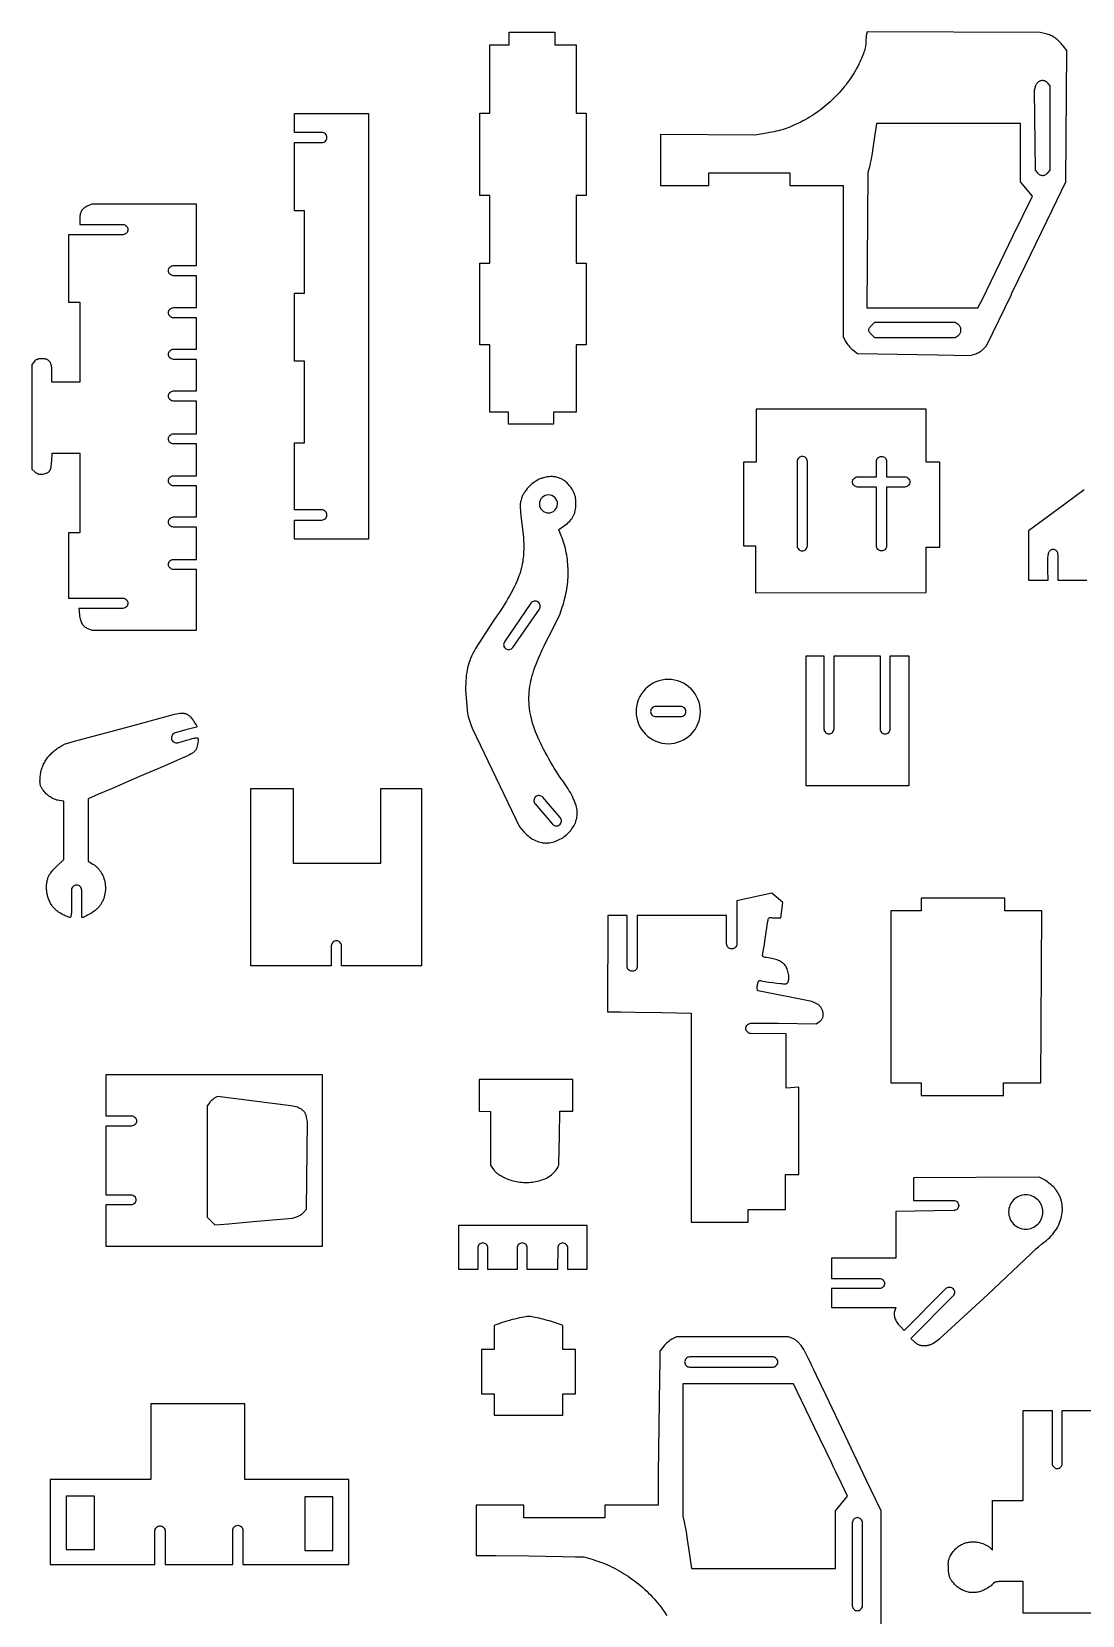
# Model space of a CAD drawing. Extents: x 15 to 568, y 413 to 1194.
# Drawn here: x 25.5 to 336.6, y 725.1 to 1194.3 of the extents above; entities that cross this region are included whole.
import ezdxf

# ---------------------------------------------------------------- set-up
doc = ezdxf.new("R2010")
doc.units = 0
doc.header["$MEASUREMENT"] = 0
doc.layers.add('LAYER_1', color=18, linetype='CONTINUOUS')

msp = doc.modelspace()

# ---------------------------------------------------------------- linework, layer by layer
at = {"layer": 'LAYER_1'}
for points in [[(161.14, 1190.46), (166.83, 1190.46), (166.83, 1194.21), (180.34, 1194.21), (180.34, 1190.46), (186.32, 1190.46), (186.65, 1190.46), (186.65, 1170.18), (189.65, 1170.18), (189.65, 1145.78), (186.65, 1145.78), (186.65, 1125.71), (189.65, 1125.71), (189.65, 1101.5), (186.65, 1101.5), (186.65, 1081.63), (179.96, 1081.63), (179.96, 1078.07), (166.64, 1078.07), (166.64, 1081.63), (161.14, 1081.63), (161.14, 1101.5), (158.14, 1101.5), (158.14, 1125.71), (161.14, 1125.71), (161.14, 1145.78), (158.13, 1145.78), (158.13, 1170.18), (161.14, 1170.18)], [(298.5, 1098.51), (303.33, 1098.42), (304.74, 1098.8), (305.04, 1098.89), (305.37, 1099.03), (305.7, 1099.19), (306.04, 1099.37), (306.36, 1099.57), (306.67, 1099.78), (306.95, 1099.99), (307.18, 1100.21), (308.23, 1101.24), (315.63, 1116.49), (315.63, 1116.7), (319.61, 1124.92), (327.65, 1141.47), (331.69, 1149.79), (331.94, 1188.75), (330.9, 1190.11), (330.62, 1190.46), (330.34, 1190.8), (330.05, 1191.12), (329.75, 1191.43), (329.45, 1191.71), (329.14, 1191.98), (328.82, 1192.23), (328.5, 1192.47), (328.18, 1192.68), (327.85, 1192.88), (327.52, 1193.06), (327.17, 1193.23), (326.83, 1193.37), (326.48, 1193.5), (326.12, 1193.61), (325.76, 1193.7), (324.07, 1194.1), (272.89, 1194.33), (272.68, 1193.57), (272.64, 1193.39), (272.6, 1193.15), (272.54, 1192.59), (272.49, 1191.95), (272.47, 1191.31), (272.46, 1190.96), (272.43, 1190.61), (272.39, 1190.26), (272.33, 1189.89), (272.25, 1189.5), (272.15, 1189.11), (272.03, 1188.7), (271.9, 1188.27), (271.74, 1187.82), (271.57, 1187.36), (271.37, 1186.87), (271.15, 1186.36), (270.91, 1185.83), (270.65, 1185.27), (270.37, 1184.68), (270.06, 1184.06), (269.73, 1183.43), (269.38, 1182.8), (269.02, 1182.18), (268.64, 1181.56), (268.24, 1180.94), (267.83, 1180.33), (267.41, 1179.73), (266.97, 1179.13), (266.51, 1178.53), (266.04, 1177.95), (265.56, 1177.37), (265.07, 1176.79), (264.56, 1176.23), (264.04, 1175.67), (263.52, 1175.13), (262.98, 1174.59), (262.42, 1174.06), (261.86, 1173.54), (261.29, 1173.03), (260.71, 1172.53), (260.12, 1172.05), (259.53, 1171.57), (258.92, 1171.11), (258.31, 1170.66), (257.69, 1170.22), (257.06, 1169.8), (256.43, 1169.39), (255.79, 1168.99), (255.15, 1168.61), (254.5, 1168.24), (253.85, 1167.89), (253.19, 1167.56), (252.48, 1167.21), (251.81, 1166.89), (251.17, 1166.59), (250.56, 1166.32), (249.98, 1166.08), (249.41, 1165.86), (248.85, 1165.65), (248.29, 1165.46), (247.73, 1165.28), (247.15, 1165.12), (246.56, 1164.97), (245.95, 1164.82), (245.31, 1164.69), (244.62, 1164.55), (243.9, 1164.42), (243.12, 1164.28), (239.63, 1163.69), (211.67, 1163.91), (211.67, 1148.71), (225.93, 1148.71), (225.93, 1152.46), (249.95, 1152.46), (249.95, 1148.71), (265.71, 1148.71), (265.71, 1104.02), (266.46, 1102.56), (266.64, 1102.24), (266.86, 1101.91), (267.11, 1101.56), (267.39, 1101.21), (267.69, 1100.88), (267.99, 1100.56), (268.3, 1100.28), (268.59, 1100.04), (269.97, 1098.99), (293.67, 1098.61)], [(324.82, 1151.71), (325, 1151.73), (325.2, 1151.78), (325.4, 1151.85), (325.61, 1151.95), (325.82, 1152.06), (326.01, 1152.2), (326.2, 1152.35), (326.36, 1152.51), (327.07, 1153.3), (327.02, 1178.33), (326.33, 1179.1), (326.21, 1179.22), (326.09, 1179.33), (325.96, 1179.43), (325.83, 1179.52), (325.7, 1179.6), (325.56, 1179.67), (325.42, 1179.72), (325.28, 1179.76), (325.14, 1179.8), (325, 1179.82), (324.85, 1179.83), (324.71, 1179.83), (324.57, 1179.82), (324.43, 1179.8), (324.29, 1179.77), (324.15, 1179.73), (324.02, 1179.68), (323.89, 1179.63), (323.76, 1179.56), (323.63, 1179.48), (323.51, 1179.39), (323.39, 1179.3), (323.28, 1179.19), (323.17, 1179.08), (323.07, 1178.95), (322.98, 1178.82), (322.89, 1178.68), (322.8, 1178.53), (322.73, 1178.38), (322.66, 1178.21), (322.61, 1178.04), (322.56, 1177.86), (322.35, 1177.04), (322.57, 1153.29), (323.28, 1152.5), (323.44, 1152.34), (323.63, 1152.2), (323.82, 1152.06), (324.03, 1151.95), (324.24, 1151.85), (324.44, 1151.78), (324.64, 1151.73)], [(289.22, 1112.5), (305.64, 1112.5), (306.98, 1115.12), (316.07, 1133.89), (321.84, 1145.57), (318.25, 1149.87), (318.25, 1167.1), (275.63, 1167.1), (275.15, 1163.82), (274.54, 1159.78), (274.31, 1158.3), (274.12, 1157.11), (273.95, 1156.15), (273.79, 1155.38), (273.65, 1154.73), (273.5, 1154.15), (273.09, 1152.65), (272.8, 1112.5)], [(287, 1103.68), (298.95, 1103.68), (299.78, 1104.26), (299.97, 1104.41), (300.14, 1104.58), (300.28, 1104.77), (300.4, 1104.98), (300.49, 1105.2), (300.56, 1105.43), (300.6, 1105.67), (300.61, 1105.93), (300.6, 1106.18), (300.56, 1106.43), (300.49, 1106.66), (300.4, 1106.88), (300.28, 1107.09), (300.14, 1107.28), (299.97, 1107.45), (299.78, 1107.6), (298.95, 1108.18), (275.06, 1108.18), (274.14, 1107.26), (273.96, 1107.07), (273.78, 1106.87), (273.63, 1106.68), (273.49, 1106.49), (273.38, 1106.32), (273.29, 1106.16), (273.24, 1106.03), (273.22, 1105.98), (273.22, 1105.93), (273.24, 1105.83), (273.29, 1105.7), (273.38, 1105.54), (273.49, 1105.37), (273.63, 1105.18), (273.78, 1104.99), (273.96, 1104.79), (274.14, 1104.6), (275.06, 1103.68)], [(236.25, 1066.74), (236.25, 1041.97), (239.8, 1041.97), (239.8, 1028.09), (290.28, 1028.13), (290.28, 1041.6), (294.4, 1041.6), (294.4, 1066.74), (290.28, 1066.74), (290.28, 1082.5), (239.99, 1082.5), (239.99, 1066.74)], [(178.34, 953.96), (178.81, 954.01), (179.27, 954.09), (179.73, 954.2), (180.18, 954.32), (180.62, 954.47), (181.05, 954.64), (181.48, 954.83), (181.89, 955.04), (182.3, 955.27), (182.69, 955.51), (183.07, 955.78), (183.44, 956.06), (183.8, 956.35), (184.14, 956.66), (184.46, 956.98), (184.77, 957.31), (185.07, 957.66), (185.34, 958.02), (185.6, 958.38), (185.84, 958.76), (186.06, 959.14), (186.26, 959.54), (186.44, 959.93), (186.59, 960.34), (186.73, 960.75), (186.84, 961.16), (186.92, 961.58), (186.99, 962), (187.02, 962.42), (187.03, 962.84), (187.01, 963.26), (186.97, 963.68), (186.89, 964.11), (186.79, 964.56), (186.65, 965.04), (186.49, 965.54), (186.3, 966.06), (186.08, 966.59), (185.84, 967.14), (185.57, 967.7), (185.29, 968.27), (184.98, 968.85), (184.65, 969.43), (184.3, 970.01), (183.93, 970.6), (183.54, 971.18), (183.14, 971.75), (182.73, 972.32), (182.27, 972.96), (181.79, 973.66), (181.28, 974.43), (180.75, 975.26), (180.21, 976.12), (179.67, 977.03), (179.12, 977.96), (178.58, 978.91), (178.05, 979.86), (177.53, 980.82), (177.02, 981.76), (176.55, 982.69), (176.1, 983.58), (175.69, 984.44), (175.32, 985.25), (174.99, 986.01), (174.64, 986.87), (174.32, 987.74), (174.03, 988.61), (173.77, 989.48), (173.53, 990.35), (173.33, 991.21), (173.15, 992.08), (173, 992.94), (172.89, 993.8), (172.8, 994.66), (172.74, 995.5), (172.7, 996.35), (172.7, 997.18), (172.73, 998.01), (172.79, 998.83), (172.83, 999.24), (172.88, 999.64), (172.99, 1000.41), (173.12, 1001.18), (173.27, 1001.95), (173.45, 1002.72), (173.67, 1003.52), (173.91, 1004.33), (174.18, 1005.17), (174.49, 1006.05), (174.84, 1006.96), (175.23, 1007.92), (175.66, 1008.93), (176.13, 1010), (176.65, 1011.13), (177.22, 1012.33), (177.84, 1013.61), (178.51, 1014.97), (181.8, 1021.56), (182.57, 1023.81), (182.79, 1024.48), (182.99, 1025.15), (183.18, 1025.82), (183.36, 1026.49), (183.52, 1027.16), (183.66, 1027.84), (183.8, 1028.51), (183.91, 1029.19), (184.01, 1029.86), (184.1, 1030.54), (184.17, 1031.22), (184.23, 1031.89), (184.27, 1032.57), (184.3, 1033.24), (184.31, 1033.92), (184.31, 1034.59), (184.3, 1035.26), (184.26, 1035.93), (184.22, 1036.6), (184.16, 1037.26), (184.08, 1037.93), (183.99, 1038.59), (183.89, 1039.24), (183.77, 1039.9), (183.64, 1040.55), (183.49, 1041.19), (183.33, 1041.84), (183.15, 1042.48), (182.96, 1043.11), (182.75, 1043.74), (182.53, 1044.37), (182.29, 1044.99), (181.58, 1046.8), (183.21, 1047.97), (183.66, 1048.31), (184.08, 1048.64), (184.45, 1048.98), (184.79, 1049.32), (185.1, 1049.67), (185.25, 1049.84), (185.38, 1050.02), (185.51, 1050.2), (185.63, 1050.38), (185.74, 1050.57), (185.84, 1050.76), (185.94, 1050.95), (186.03, 1051.15), (186.11, 1051.35), (186.18, 1051.55), (186.25, 1051.76), (186.31, 1051.98), (186.42, 1052.42), (186.5, 1052.88), (186.55, 1053.37), (186.59, 1053.88), (186.6, 1054.43), (186.59, 1055.15), (186.58, 1055.47), (186.56, 1055.76), (186.53, 1056.04), (186.49, 1056.3), (186.45, 1056.54), (186.39, 1056.78), (186.32, 1057.01), (186.24, 1057.24), (186.15, 1057.47), (186.04, 1057.7), (185.92, 1057.94), (185.79, 1058.19), (185.46, 1058.74), (185.26, 1059.04), (185.06, 1059.34), (184.85, 1059.62), (184.64, 1059.89), (184.43, 1060.14), (184.21, 1060.38), (183.98, 1060.61), (183.75, 1060.83), (183.51, 1061.03), (183.27, 1061.22), (183.03, 1061.4), (182.77, 1061.56), (182.52, 1061.71), (182.26, 1061.85), (181.99, 1061.97), (181.72, 1062.08), (181.44, 1062.18), (181.16, 1062.26), (180.88, 1062.33), (180.59, 1062.39), (180.29, 1062.44), (179.99, 1062.47), (179.68, 1062.49), (179.37, 1062.49), (179.06, 1062.49), (178.73, 1062.47), (178.41, 1062.43), (178.08, 1062.39), (177.74, 1062.33), (177.4, 1062.25), (177.05, 1062.17), (176.7, 1062.07), (176.46, 1061.99), (176.21, 1061.9), (175.97, 1061.81), (175.73, 1061.7), (175.48, 1061.58), (175.24, 1061.46), (175, 1061.32), (174.76, 1061.18), (174.53, 1061.03), (174.3, 1060.87), (173.84, 1060.53), (173.4, 1060.16), (172.97, 1059.77), (172.57, 1059.36), (172.18, 1058.94), (171.83, 1058.49), (171.66, 1058.26), (171.5, 1058.03), (171.35, 1057.8), (171.2, 1057.56), (171.07, 1057.33), (170.94, 1057.09), (170.83, 1056.85), (170.72, 1056.61), (170.62, 1056.37), (170.53, 1056.13), (170.35, 1055.54), (170.27, 1055.27), (170.21, 1055.01), (170.16, 1054.74), (170.13, 1054.46), (170.11, 1054.16), (170.1, 1053.83), (170.11, 1053.47), (170.13, 1053.07), (170.16, 1052.63), (170.2, 1052.12), (170.33, 1050.91), (170.51, 1049.38), (171.1, 1044.45), (171.14, 1041.45), (171.14, 1040.84), (171.13, 1040.24), (171.1, 1039.64), (171.06, 1039.04), (171.01, 1038.45), (170.93, 1037.86), (170.85, 1037.28), (170.74, 1036.69), (170.62, 1036.1), (170.49, 1035.51), (170.33, 1034.92), (170.16, 1034.32), (169.97, 1033.71), (169.75, 1033.1), (169.52, 1032.48), (169.27, 1031.86), (169, 1031.22), (168.71, 1030.57), (168.39, 1029.91), (168.06, 1029.23), (167.7, 1028.54), (167.32, 1027.84), (166.91, 1027.12), (166.49, 1026.38), (166.03, 1025.62), (165.56, 1024.84), (165.06, 1024.04), (164.53, 1023.22), (163.97, 1022.37), (163.39, 1021.5), (162.15, 1019.68), (156.87, 1011.6), (156.46, 1010.81), (156.08, 1010.06), (155.74, 1009.33), (155.43, 1008.63), (155.16, 1007.94), (154.92, 1007.25), (154.71, 1006.57), (154.53, 1005.88), (154.38, 1005.18), (154.26, 1004.45), (154.16, 1003.69), (154.08, 1002.9), (154.02, 1002.07), (153.98, 1001.18), (153.96, 1000.24), (153.95, 999.23), (154.46, 992.29), (154.73, 991.37), (155.08, 990.25), (155.46, 989.07), (155.84, 987.97), (169.87, 958.74), (171.29, 957.16), (171.67, 956.75), (172.07, 956.37), (172.48, 956.02), (172.9, 955.69), (173.33, 955.39), (173.77, 955.11), (174.21, 954.86), (174.67, 954.64), (175.12, 954.45), (175.58, 954.29), (176.05, 954.15), (176.51, 954.05), (176.74, 954.01), (176.97, 953.98), (177.2, 953.95), (177.43, 953.94), (177.66, 953.93), (177.89, 953.93), (178.12, 953.94)], [(313.23, 879.08), (313.23, 882.82), (324.3, 882.82), (324.59, 933.86), (313.61, 933.86), (313.61, 937.61), (288.84, 937.61), (288.84, 933.86), (279.83, 933.86), (279.83, 882.82), (288.84, 882.82), (288.84, 879.08)], [(173.72, 853.46), (174.17, 853.52), (174.66, 853.61), (175.17, 853.71), (175.68, 853.84), (176.18, 853.98), (176.66, 854.13), (177.09, 854.28), (177.47, 854.43), (177.86, 854.62), (178.24, 854.83), (178.62, 855.07), (178.98, 855.33), (179.34, 855.61), (179.68, 855.9), (180, 856.21), (180.3, 856.52), (180.57, 856.84), (180.82, 857.16), (181.04, 857.49), (181.23, 857.8), (181.38, 858.11), (181.44, 858.26), (181.5, 858.41), (181.54, 858.56), (181.57, 858.7), (181.59, 858.83), (181.59, 858.97), (181.75, 867.12), (181.89, 874.47), (185.71, 874.47), (185.71, 883.82), (157.94, 883.82), (157.94, 874.43), (161.31, 874.42), (161.31, 858.46), (161.95, 857.54), (162.28, 857.08), (162.44, 856.88), (162.61, 856.69), (162.78, 856.51), (162.95, 856.34), (163.14, 856.18), (163.34, 856.02), (163.56, 855.86), (163.79, 855.71), (164.05, 855.55), (164.33, 855.39), (164.98, 855.05), (165.76, 854.66), (166.21, 854.46), (166.66, 854.27), (167.13, 854.1), (167.6, 853.95), (168.07, 853.81), (168.55, 853.7), (169.04, 853.59), (169.54, 853.51), (170.04, 853.44), (170.55, 853.39), (171.07, 853.36), (171.59, 853.34), (172.11, 853.35), (172.64, 853.37), (173.18, 853.4)], [(102.73, 842.81), (103.89, 843.16), (104.15, 843.24), (104.42, 843.37), (104.7, 843.51), (104.98, 843.68), (105.26, 843.87), (105.52, 844.06), (105.75, 844.26), (105.96, 844.46), (106.86, 845.42), (107.09, 871.44), (106.87, 872.62), (106.79, 872.97), (106.74, 873.15), (106.68, 873.31), (106.62, 873.47), (106.55, 873.63), (106.48, 873.78), (106.39, 873.93), (106.31, 874.07), (106.21, 874.2), (106.11, 874.33), (106, 874.46), (105.88, 874.58), (105.76, 874.7), (105.63, 874.81), (105.49, 874.92), (105.34, 875.03), (105.19, 875.12), (104.86, 875.31), (104.5, 875.48), (104.12, 875.63), (103.7, 875.77), (103.24, 875.89), (102.76, 875.99), (102.24, 876.08), (80.47, 878.82), (79.71, 878.42), (79.55, 878.31), (79.36, 878.18), (79.16, 878.02), (78.95, 877.84), (78.74, 877.64), (78.54, 877.44), (78.35, 877.23), (78.18, 877.02), (77.4, 876.03), (77.4, 843.05), (79.69, 840.75), (81.16, 840.87), (83.8, 841.1), (91.05, 841.75)], [(182.7, 784.37), (182.7, 790.75), (186.46, 790.75), (186.46, 803.88), (182.7, 803.88), (182.7, 810.95), (181.11, 811.54), (180.56, 811.73), (179.99, 811.92), (179.39, 812.12), (178.77, 812.3), (178.15, 812.48), (177.52, 812.66), (176.9, 812.82), (176.28, 812.98), (175.69, 813.12), (175.11, 813.25), (174.57, 813.36), (174.06, 813.46), (173.59, 813.53), (173.17, 813.59), (172.81, 813.63), (172.5, 813.64), (172.16, 813.62), (171.71, 813.57), (171.19, 813.48), (170.59, 813.37), (169.93, 813.23), (169.22, 813.07), (168.49, 812.89), (167.73, 812.7), (166.96, 812.49), (166.2, 812.27), (165.45, 812.05), (164.74, 811.82), (164.07, 811.6), (163.45, 811.37), (162.91, 811.16), (162.44, 810.95), (162.44, 803.88), (158.69, 803.88), (158.69, 790.75), (162.44, 790.75), (162.44, 784.37)], [(242.15, 738.92), (263.46, 738.92), (263.46, 756.01), (267.07, 760.39), (265.26, 764.1), (263.66, 767.41), (262.93, 768.96), (262.37, 770.16), (257.27, 780.76), (252.14, 791.36), (251.04, 793.71), (218.23, 793.71), (218.23, 754.49), (218.66, 752.8), (218.76, 752.34), (218.89, 751.67), (219.04, 750.82), (219.21, 749.82), (219.58, 747.52), (219.96, 745.02), (220.84, 738.92)], [(44.07, 744.64), (44.07, 760.4), (35.63, 760.4), (35.62, 744.64)], [(114.63, 744.27), (114.62, 760.22), (106.37, 760.22), (106.37, 744.27)]]:
    msp.add_lwpolyline(points, close=True, dxfattribs=at)
for points in [[(103.23, 1170.1), (125.18, 1170.1), (125.18, 1044), (103.23, 1044), (103.23, 1049.63), (111.36, 1049.63, 0.414214), (112.86, 1051.13, 0.414214), (111.36, 1052.63), (103.23, 1052.63), (103.23, 1072.52), (106.23, 1072.52), (106.23, 1096.73), (103.23, 1096.73), (103.23, 1116.81), (106.23, 1116.81), (106.23, 1141.2), (103.23, 1141.2), (103.23, 1161.47), (111.36, 1161.47, 0.414214), (112.86, 1162.97, 0.414214), (111.36, 1164.47), (103.23, 1164.47)], [(39.71, 1137.19), (52.43, 1137.19, -0.414214), (53.93, 1135.69, -0.414214), (52.43, 1134.18), (36.34, 1134.18), (36.34, 1114.14), (39.71, 1114.14), (39.71, 1090.5), (31.46, 1090.5), (31.46, 1093.08), (31.45, 1093.68), (31.42, 1094.23), (31.38, 1094.72), (31.31, 1095.17), (31.27, 1095.37), (31.23, 1095.57), (31.17, 1095.75), (31.12, 1095.92), (31.05, 1096.08), (30.98, 1096.23), (30.9, 1096.37), (30.82, 1096.5), (30.73, 1096.62), (30.63, 1096.74), (30.53, 1096.84), (30.42, 1096.93), (30.3, 1097.01), (30.17, 1097.09), (30.04, 1097.16), (29.9, 1097.21), (29.75, 1097.27), (29.59, 1097.31), (29.42, 1097.35), (29.25, 1097.37), (28.87, 1097.41), (28.46, 1097.42), (28.03, 1097.41), (27.67, 1097.38), (27.5, 1097.36), (27.34, 1097.32), (27.2, 1097.28), (27.06, 1097.24), (26.93, 1097.18), (26.81, 1097.12), (26.69, 1097.05), (26.58, 1096.97), (26.47, 1096.88), (26.37, 1096.78), (26.16, 1096.55), (25.45, 1095.67), (25.45, 1064.66), (26.49, 1063.85), (26.77, 1063.64), (27.04, 1063.47), (27.17, 1063.4), (27.31, 1063.35), (27.44, 1063.3), (27.57, 1063.26), (27.71, 1063.23), (27.85, 1063.2), (27.99, 1063.19), (28.14, 1063.19), (28.46, 1063.2), (28.8, 1063.24), (29.15, 1063.31), (29.46, 1063.38), (29.74, 1063.47), (29.99, 1063.58), (30.11, 1063.64), (30.22, 1063.7), (30.32, 1063.78), (30.42, 1063.85), (30.51, 1063.93), (30.6, 1064.02), (30.68, 1064.12), (30.75, 1064.22), (30.82, 1064.33), (30.89, 1064.45), (31, 1064.7), (31.1, 1064.99), (31.18, 1065.32), (31.25, 1065.69), (31.31, 1066.09), (31.35, 1066.54), (31.39, 1067.04), (31.55, 1069.48), (39.71, 1069.48), (39.71, 1045.84), (36.34, 1045.84), (36.34, 1026.46), (52.43, 1026.46, -0.414214), (53.93, 1024.96, -0.414214), (52.43, 1023.46), (39.37, 1023.46), (39.58, 1021.54), (39.64, 1021.13), (39.71, 1020.75), (39.79, 1020.39), (39.88, 1020.05), (39.98, 1019.74), (40.1, 1019.45), (40.23, 1019.17), (40.37, 1018.92), (40.53, 1018.69), (40.7, 1018.47), (40.89, 1018.27), (41.1, 1018.09), (41.32, 1017.92), (41.56, 1017.76), (41.81, 1017.62), (42.09, 1017.49), (43.28, 1016.97), (74.26, 1016.95), (74.26, 1034.98), (67.45, 1034.98, -0.414214), (65.95, 1036.48, -0.414214), (67.45, 1037.98), (74.26, 1037.98), (74.26, 1047.54), (67.45, 1047.54, -0.414214), (65.95, 1049.04, -0.414214), (67.45, 1050.54), (74.26, 1050.54), (74.26, 1059.77), (67.45, 1059.77, -0.414214), (65.95, 1061.27, -0.414214), (67.45, 1062.77), (74.26, 1062.77), (74.26, 1072.16), (67.45, 1072.16, -0.414214), (65.95, 1073.66, -0.414214), (67.45, 1075.16), (74.26, 1075.16), (74.26, 1084.87), (67.45, 1084.87, -0.414214), (65.95, 1086.37, -0.414214), (67.45, 1087.87), (74.26, 1087.87), (74.26, 1097.24), (67.45, 1097.24, -0.414214), (65.95, 1098.74, -0.414214), (67.45, 1100.25), (74.26, 1100.25), (74.26, 1109.56), (67.45, 1109.56, -0.414214), (65.95, 1111.06, -0.414214), (67.45, 1112.56), (74.26, 1112.56), (74.26, 1122.02), (67.45, 1122.02, -0.414214), (65.95, 1123.52, -0.414214), (67.45, 1125.02), (74.26, 1125.02), (74.26, 1143.27), (43.28, 1143.23), (41.9, 1142.6), (41.6, 1142.46), (41.33, 1142.31), (41.08, 1142.16), (40.86, 1142), (40.66, 1141.82), (40.48, 1141.64), (40.32, 1141.45), (40.19, 1141.24), (40.07, 1141.02), (39.97, 1140.79), (39.89, 1140.53), (39.82, 1140.26), (39.77, 1139.96), (39.74, 1139.64), (39.72, 1139.3), (39.71, 1138.93)], [(252.14, 1049.39), (252.14, 1041.99, 0.414214), (253.64, 1040.49, 0.414214), (255.14, 1041.99), (255.14, 1049.61), (255.14, 1066.98, 0.414214), (253.64, 1068.48, 0.414214), (252.14, 1066.98)], [(275.61, 1059.41), (270.03, 1059.41, -0.414214), (268.53, 1060.91, -0.414214), (270.03, 1062.41), (275.61, 1062.41), (275.61, 1066.98, -0.414214), (277.12, 1068.48, -0.414214), (278.62, 1066.98), (278.62, 1062.41), (283.99, 1062.41, -0.414214), (285.49, 1060.91, -0.414214), (283.99, 1059.41), (278.62, 1059.41), (278.62, 1049.61), (278.62, 1041.99, -0.414214), (277.12, 1040.49, -0.414214), (275.61, 1041.99), (275.61, 1049.39)], [(178.49, 1057.07, 0.414214), (175.82, 1054.4, 0.414214), (178.49, 1051.74, 0.414214), (181.16, 1054.4, 0.414214)], [(165.46, 1013.57, 0.414214), (165.85, 1011.48, 0.414214), (167.94, 1011.87), (175.78, 1023.25, 0.414214), (175.39, 1025.34, 0.414214), (173.3, 1024.95)], [(260.05, 1009.35), (260.05, 987.76, 0.414214), (261.55, 986.26, 0.414214), (263.05, 987.76), (263.05, 1009.35), (276.66, 1009.35), (276.66, 987.76, 0.414214), (278.17, 986.26, 0.414214), (279.67, 987.76), (279.67, 1009.35), (285.2, 1009.35), (285.2, 970.87), (254.8, 970.87), (254.8, 1009.35)], [(213.96, 1002.4, 0.414214), (204.43, 992.87, 0.414214), (213.96, 983.35, 0.414214), (223.48, 992.87, 0.414214)], [(71.06, 987.45), (67.93, 986.54, 0.414214), (66.89, 984.69, 0.414214), (68.74, 983.65), (71.31, 984.36), (72.5, 984.71), (72.98, 984.85), (73.39, 984.95), (73.74, 985.03), (74.02, 985.08), (74.25, 985.09), (74.35, 985.09), (74.43, 985.07), (74.51, 985.05), (74.57, 985.02), (74.62, 984.98), (74.66, 984.93), (74.7, 984.88), (74.72, 984.81), (74.74, 984.74), (74.75, 984.65), (74.75, 984.46), (74.73, 984.22), (74.64, 983.63), (74.56, 983.15), (74.47, 982.72), (74.38, 982.33), (74.32, 982.15), (74.26, 981.98), (74.19, 981.82), (74.11, 981.67), (74.03, 981.52), (73.93, 981.38), (73.82, 981.24), (73.7, 981.1), (73.57, 980.97), (73.43, 980.84), (73.27, 980.71), (73.09, 980.58), (72.9, 980.45), (72.68, 980.32), (72.21, 980.06), (71.64, 979.77), (70.99, 979.47), (70.24, 979.13), (68.41, 978.36), (64.67, 976.74), (57.4, 973.6), (49.07, 970.01), (45.28, 968.38), (42.14, 967.04), (42.16, 948.55), (43.59, 947.67), (43.81, 947.53), (44.02, 947.39), (44.22, 947.24), (44.42, 947.08), (44.61, 946.91), (44.79, 946.75), (44.97, 946.57), (45.14, 946.39), (45.3, 946.21), (45.46, 946.01), (45.61, 945.82), (45.76, 945.62), (45.89, 945.42), (46.03, 945.21), (46.27, 944.78), (46.49, 944.33), (46.68, 943.88), (46.85, 943.41), (46.99, 942.94), (47.1, 942.45), (47.19, 941.96), (47.25, 941.46), (47.28, 940.97), (47.29, 940.47), (47.27, 939.97), (47.22, 939.47), (47.15, 938.97), (47.05, 938.48), (46.92, 938), (46.77, 937.52), (46.59, 937.06), (46.38, 936.6), (46.27, 936.38), (46.14, 936.16), (46.02, 935.95), (45.88, 935.74), (45.74, 935.53), (45.59, 935.33), (45.44, 935.13), (45.28, 934.93), (45.11, 934.74), (44.93, 934.56), (44.75, 934.38), (44.56, 934.21), (44.36, 934.04), (44.16, 933.88), (43.66, 933.51), (43.12, 933.15), (42.56, 932.81), (42.02, 932.5), (41.51, 932.24), (41.06, 932.03), (40.86, 931.96), (40.69, 931.9), (40.55, 931.87), (40.43, 931.85), (40.26, 931.85), (40.26, 936.11), (40.26, 939.98, 0.414214), (38.76, 941.48, 0.414214), (37.26, 939.98), (37.26, 936.11), (37.25, 935.02), (37.24, 934.11), (37.2, 933.38), (37.16, 932.8), (37.13, 932.57), (37.09, 932.37), (37.05, 932.21), (37.01, 932.08), (36.96, 931.98), (36.91, 931.92), (36.85, 931.88), (36.79, 931.87), (36.63, 931.89), (36.43, 931.94), (36.19, 932.01), (35.93, 932.11), (35.65, 932.24), (35.34, 932.38), (35.03, 932.53), (34.71, 932.7), (34.38, 932.88), (34.06, 933.07), (33.74, 933.26), (33.44, 933.46), (33.16, 933.65), (32.9, 933.84), (32.66, 934.03), (32.46, 934.2), (32.26, 934.39), (32.07, 934.6), (31.89, 934.81), (31.71, 935.03), (31.54, 935.26), (31.38, 935.5), (31.22, 935.75), (31.07, 936.01), (30.93, 936.27), (30.8, 936.54), (30.68, 936.81), (30.56, 937.09), (30.45, 937.37), (30.35, 937.66), (30.26, 937.96), (30.18, 938.25), (30.11, 938.55), (30.04, 938.86), (29.98, 939.16), (29.94, 939.47), (29.9, 939.78), (29.87, 940.08), (29.85, 940.39), (29.84, 940.7), (29.84, 941.01), (29.85, 941.32), (29.87, 941.62), (29.9, 941.93), (29.94, 942.23), (29.99, 942.53), (30.05, 942.82), (30.12, 943.11), (30.19, 943.35), (30.26, 943.58), (30.35, 943.8), (30.44, 944.02), (30.55, 944.24), (30.67, 944.46), (30.8, 944.68), (30.95, 944.9), (31.11, 945.12), (31.29, 945.35), (31.49, 945.59), (31.71, 945.84), (32.2, 946.36), (32.79, 946.93), (35.01, 949.07), (35.01, 966.28), (33.57, 966.51), (33.23, 966.58), (32.89, 966.67), (32.55, 966.78), (32.21, 966.91), (31.87, 967.06), (31.53, 967.23), (31.21, 967.41), (30.88, 967.62), (30.57, 967.84), (30.26, 968.07), (29.97, 968.32), (29.69, 968.59), (29.42, 968.87), (29.16, 969.15), (28.92, 969.45), (28.7, 969.77), (28.45, 970.16), (28.34, 970.34), (28.25, 970.52), (28.17, 970.7), (28.1, 970.87), (28.05, 971.06), (28, 971.25), (27.97, 971.45), (27.94, 971.66), (27.92, 971.88), (27.91, 972.13), (27.92, 972.68), (27.95, 973.33), (27.98, 973.68), (28.02, 974.02), (28.07, 974.36), (28.13, 974.69), (28.2, 975.03), (28.28, 975.36), (28.37, 975.69), (28.47, 976.01), (28.58, 976.33), (28.71, 976.65), (28.84, 976.96), (28.98, 977.27), (29.14, 977.58), (29.3, 977.88), (29.47, 978.18), (29.65, 978.47), (29.84, 978.76), (30.05, 979.04), (30.26, 979.32), (30.47, 979.59), (30.7, 979.86), (30.94, 980.12), (31.18, 980.38), (31.44, 980.63), (31.7, 980.87), (31.97, 981.11), (32.25, 981.34), (32.54, 981.56), (32.83, 981.78), (33.14, 981.99), (33.45, 982.19), (33.76, 982.38), (35.33, 983.31), (39.21, 984.38), (53.32, 988.2), (67.07, 991.9), (67.71, 992.06), (68.3, 992.2), (68.84, 992.3), (69.33, 992.37), (69.56, 992.39), (69.78, 992.41), (69.99, 992.41), (70.2, 992.41), (70.39, 992.39), (70.58, 992.37), (70.75, 992.34), (70.93, 992.3), (71.09, 992.24), (71.26, 992.18), (71.41, 992.11), (71.57, 992.02), (71.72, 991.93), (71.87, 991.82), (72.01, 991.71), (72.16, 991.58), (72.3, 991.44), (72.44, 991.29), (72.74, 990.95), (73.03, 990.57), (73.34, 990.13), (73.78, 989.48), (74.11, 988.93), (74.23, 988.71), (74.32, 988.54), (74.36, 988.43), (74.36, 988.39), (74.36, 988.37), (74.23, 988.28)], [(212.54, 994.38), (210.23, 994.38, 0.414214), (208.73, 992.88, 0.414214), (210.23, 991.38), (212.59, 991.38), (217.67, 991.38, 0.414214), (219.17, 992.88, 0.414214), (217.67, 994.38)], [(114.18, 917.54), (90.35, 917.54), (90.35, 970.08), (102.87, 970.08), (102.87, 947.94), (128.82, 947.94), (128.82, 970.08), (140.89, 970.08), (140.89, 917.54), (117.18, 917.55), (117.18, 923.45, 0.414214), (115.68, 924.95, 0.414214), (114.18, 923.45)], [(176.8, 967.47, 0.414214), (174.68, 967.62, 0.414214), (174.53, 965.5), (179.71, 959.5, 0.414214), (181.83, 959.35, 0.414214), (181.98, 961.46)], [(246.56, 900.5), (257.72, 900.35), (258.74, 901.01), (258.91, 901.13), (259.07, 901.27), (259.21, 901.41), (259.33, 901.56), (259.44, 901.73), (259.54, 901.9), (259.62, 902.07), (259.69, 902.26), (259.75, 902.45), (259.79, 902.64), (259.82, 902.84), (259.83, 903.04), (259.83, 903.24), (259.82, 903.45), (259.79, 903.65), (259.76, 903.86), (259.71, 904.06), (259.64, 904.27), (259.57, 904.47), (259.48, 904.67), (259.38, 904.86), (259.27, 905.05), (259.15, 905.24), (259.02, 905.41), (258.88, 905.58), (258.72, 905.75), (258.56, 905.9), (258.38, 906.05), (258.19, 906.18), (257.99, 906.3), (257.79, 906.41), (257.57, 906.51), (256.48, 906.97), (240.62, 910.17), (240.39, 910.4), (240.36, 910.43), (240.34, 910.47), (240.32, 910.6), (240.3, 910.76), (240.3, 910.96), (240.3, 911.18), (240.33, 911.43), (240.36, 911.69), (240.4, 911.97), (240.48, 912.34), (240.56, 912.64), (240.61, 912.76), (240.65, 912.87), (240.71, 912.95), (240.76, 913.02), (240.82, 913.08), (240.89, 913.12), (240.97, 913.15), (241.05, 913.17), (241.14, 913.17), (241.24, 913.17), (241.48, 913.13), (242.6, 912.92), (243.78, 912.73), (244.97, 912.56), (246.11, 912.42), (247.15, 912.31), (247.61, 912.28), (248.02, 912.25), (248.37, 912.24), (248.66, 912.24), (248.87, 912.25), (248.95, 912.27), (249.01, 912.28), (249.1, 912.33), (249.17, 912.38), (249.25, 912.45), (249.31, 912.54), (249.37, 912.63), (249.43, 912.74), (249.47, 912.86), (249.52, 912.99), (249.58, 913.28), (249.63, 913.6), (249.65, 913.95), (249.64, 914.32), (249.62, 914.7), (249.57, 915.1), (249.5, 915.49), (249.41, 915.88), (249.3, 916.27), (249.17, 916.63), (249.01, 916.98), (248.93, 917.14), (248.84, 917.29), (248.66, 917.56), (248.47, 917.8), (248.26, 918.04), (248.03, 918.26), (247.78, 918.46), (247.51, 918.65), (247.22, 918.83), (246.91, 919), (246.57, 919.15), (246.22, 919.3), (245.84, 919.43), (245.44, 919.54), (245.02, 919.65), (244.57, 919.74), (244.09, 919.83), (243.59, 919.9), (243.09, 919.97), (242.69, 920.05), (242.37, 920.13), (242.25, 920.17), (242.14, 920.22), (242.05, 920.27), (241.99, 920.33), (241.93, 920.38), (241.9, 920.45), (241.88, 920.52), (241.87, 920.59), (241.88, 920.67), (241.9, 920.76), (241.94, 920.96), (242.01, 921.32), (242.19, 922.4), (242.42, 923.84), (242.66, 925.49), (243.45, 930.8), (243.51, 931.1), (243.57, 931.34), (243.65, 931.54), (243.7, 931.62), (243.74, 931.69), (243.8, 931.75), (243.85, 931.79), (243.91, 931.83), (243.98, 931.85), (244.05, 931.87), (244.12, 931.87), (244.2, 931.87), (244.29, 931.86), (244.5, 931.83), (244.83, 931.8), (245.25, 931.77), (245.72, 931.75), (246.2, 931.74), (246.66, 931.74), (247.05, 931.75), (247.21, 931.77), (247.34, 931.79), (247.85, 936.32), (244.65, 939.05), (234.25, 936.84), (234.25, 924.03, -0.414214), (232.75, 922.53, -0.414214), (231.25, 924.03), (231.25, 932.43), (204.78, 932.43), (204.78, 917.41, -0.414214), (203.28, 915.91, -0.414214), (201.78, 917.41), (201.78, 932.43), (196.04, 932.43), (195.93, 903.91), (199.95, 903.87), (204.11, 903.82), (212.05, 903.69), (220.73, 903.54), (220.73, 841.62), (229.17, 841.62), (237.62, 841.62), (237.62, 845.37), (248.69, 845.37), (248.69, 855.69), (252.63, 855.69), (252.63, 881.58), (248.88, 881.32), (248.88, 897.38), (238.43, 897.49, -0.414214), (236.93, 899, -0.414214), (238.43, 900.5)], [(47.36, 834.47), (111.55, 834.47), (111.55, 885.22), (47.36, 885.22), (47.36, 873.07), (55, 873.07, -0.414214), (56.5, 871.57, -0.414214), (55, 870.07), (47.36, 870.07), (47.36, 849.7), (54.8, 849.7, -0.414214), (56.3, 848.2, -0.414214), (54.8, 846.7), (47.36, 846.7)], [(283.79, 809.5), (296.15, 821.89, -0.414214), (298.27, 821.89, -0.414214), (298.28, 819.77), (285.78, 807.13), (286.98, 806.05), (287.31, 805.78), (287.46, 805.66), (287.62, 805.55), (287.77, 805.46), (287.93, 805.37), (288.08, 805.3), (288.24, 805.23), (288.41, 805.18), (288.58, 805.13), (288.75, 805.09), (288.94, 805.06), (289.13, 805.04), (289.33, 805.02), (289.77, 805.01), (290.19, 805.03), (290.4, 805.04), (290.59, 805.07), (290.79, 805.1), (290.98, 805.14), (291.17, 805.19), (291.36, 805.25), (291.55, 805.31), (291.74, 805.38), (291.92, 805.46), (292.11, 805.55), (292.48, 805.76), (292.86, 806), (294.32, 806.99), (308.58, 820.18), (321.34, 832.21), (322.3, 833.15), (322.53, 833.38), (322.84, 833.65), (323.6, 834.3), (324.48, 835.02), (325.38, 835.73), (325.92, 836.16), (326.43, 836.6), (326.91, 837.06), (327.36, 837.53), (327.79, 838.02), (328.18, 838.51), (328.55, 839.02), (328.89, 839.53), (329.2, 840.05), (329.48, 840.58), (329.73, 841.12), (329.95, 841.66), (330.15, 842.21), (330.31, 842.75), (330.44, 843.3), (330.55, 843.86), (330.62, 844.41), (330.66, 844.96), (330.67, 845.23), (330.67, 845.51), (330.67, 845.78), (330.65, 846.06), (330.63, 846.33), (330.61, 846.6), (330.57, 846.87), (330.52, 847.14), (330.47, 847.41), (330.41, 847.67), (330.35, 847.93), (330.27, 848.2), (330.19, 848.46), (330.1, 848.72), (330, 848.97), (329.89, 849.23), (329.78, 849.48), (329.65, 849.73), (329.52, 849.97), (329.39, 850.21), (329.24, 850.46), (329.08, 850.69), (328.92, 850.93), (328.75, 851.16), (328.57, 851.39), (328.38, 851.61), (328.19, 851.83), (327.99, 852.05), (327.68, 852.35), (327.34, 852.66), (326.97, 852.97), (326.59, 853.28), (326.22, 853.56), (325.85, 853.81), (325.51, 854.03), (325.2, 854.21), (323.8, 854.93), (286.56, 854.74), (286.56, 848.03), (298.45, 848.03, -0.414214), (299.96, 846.52, -0.414214), (298.45, 845.02), (281.38, 844.79), (281.38, 830.91), (262.28, 830.91), (262.28, 824.9), (276.47, 824.9, -0.414214), (277.97, 823.4, -0.414214), (276.47, 821.9), (262.28, 821.9), (262.28, 816.27), (281.36, 816.27), (281.01, 815.36), (280.93, 815.11), (280.88, 814.85), (280.85, 814.58), (280.84, 814.3), (280.87, 814.01), (280.91, 813.72), (280.98, 813.42), (281.07, 813.12), (281.18, 812.82), (281.32, 812.52), (281.48, 812.22), (281.66, 811.91), (281.86, 811.62), (282.08, 811.32), (282.32, 811.03), (282.58, 810.75)], [(319.82, 849.68, 0.414214), (314.74, 844.6, 0.414214), (319.82, 839.52, 0.414214), (324.9, 844.6, 0.414214)], [(157.56, 827.52), (151.93, 827.52), (151.93, 840.66), (189.83, 840.66), (189.83, 827.52), (184.21, 827.52), (184.21, 833.91, 0.414214), (182.71, 835.41, 0.414214), (181.21, 833.91), (181.2, 827.52), (172.2, 827.52), (172.2, 833.91, 0.414214), (170.69, 835.41, 0.414214), (169.19, 833.91), (169.19, 827.52), (160.56, 827.52), (160.56, 833.91, 0.414214), (159.06, 835.41, 0.414214), (157.56, 833.91)], [(220.3, 801.65, 0.414214), (218.8, 800.15, 0.414214), (220.3, 798.65), (244.89, 798.65, 0.414214), (246.39, 800.15, 0.414214), (244.89, 801.65)], [(30.94, 740.15), (61.95, 740.15), (61.95, 750.09, -0.414214), (63.45, 751.59, -0.414214), (64.95, 750.09), (64.95, 740.15), (84.99, 740.15), (84.99, 750.26, -0.414214), (86.49, 751.76, -0.414214), (87.99, 750.26), (87.99, 740.15), (119.32, 740.15), (119.32, 765.3), (88.54, 765.3), (88.54, 787.8), (60.77, 787.8), (60.77, 765.3), (30.94, 765.3)], [(268.46, 727.94, 0.414214), (269.96, 726.44, 0.414214), (271.46, 727.94), (271.46, 752.53, 0.414214), (269.96, 754.03, 0.414214), (268.46, 752.53)]]:
    msp.add_lwpolyline(points, format="xyb", close=True, dxfattribs=at)
for points in [[(337.12, 1058.61), (329.53, 1052.98), (320.62, 1046.39), (320.62, 1031.85), (323.52, 1031.85), (326.43, 1031.85), (326.35, 1034.94), (326.33, 1035.59), (326.33, 1036.24), (326.33, 1036.88), (326.34, 1037.49), (326.36, 1038.05), (326.39, 1038.54), (326.42, 1038.95), (326.46, 1039.26), (326.51, 1039.53), (326.58, 1039.78), (326.67, 1040.01), (326.77, 1040.21), (326.89, 1040.4), (327.02, 1040.56), (327.16, 1040.69), (327.3, 1040.81), (327.46, 1040.89), (327.63, 1040.95), (327.8, 1040.98), (327.97, 1040.99), (328.15, 1040.96), (328.34, 1040.91), (328.52, 1040.82), (328.7, 1040.7), (328.81, 1040.62), (328.9, 1040.52), (328.99, 1040.42), (329.06, 1040.3), (329.12, 1040.16), (329.18, 1039.99), (329.22, 1039.79), (329.26, 1039.56), (329.29, 1039.3), (329.31, 1038.99), (329.34, 1038.23), (329.35, 1037.25), (329.34, 1036.03), (329.3, 1031.85), (337.88, 1031.85)], [(276.97, 717.49), (276.97, 756.08), (272.57, 765.24), (266.3, 778.38), (260.57, 790.39), (257.84, 796.15), (257.14, 797.66), (256.51, 799.02), (255.93, 800.24), (255.4, 801.32), (254.92, 802.27), (254.48, 803.11), (254.06, 803.83), (253.68, 804.47), (253.49, 804.75), (253.31, 805.01), (253.13, 805.25), (252.96, 805.47), (252.79, 805.67), (252.62, 805.86), (252.44, 806.03), (252.27, 806.19), (252.1, 806.34), (251.93, 806.47), (251.76, 806.59), (251.58, 806.7), (251.4, 806.81), (251.21, 806.91), (250.82, 807.08), (249.59, 807.6), (216.35, 807.6), (215.05, 806.9), (214.76, 806.73), (214.45, 806.52), (214.13, 806.27), (213.8, 806), (213.47, 805.7), (213.16, 805.4), (212.87, 805.1), (212.61, 804.8), (211.48, 803.4), (211.42, 800.38), (211.34, 795.26), (211.16, 781.36), (211, 767.05), (210.94, 761.41), (210.92, 757.68), (195.15, 757.68), (195.15, 753.93), (171.14, 753.93), (171.14, 757.68), (168.24, 757.69), (163.84, 757.69), (159.56, 757.68), (157.06, 757.69), (157.1, 742.86), (159.3, 742.84), (162.93, 742.8), (172.66, 742.67), (182.58, 742.52), (186.44, 742.45), (188.96, 742.4), (191.73, 741.58), (192.44, 741.37), (193.15, 741.13), (193.86, 740.88), (194.56, 740.61), (195.26, 740.32), (195.96, 740.02), (196.66, 739.71), (197.35, 739.38), (198.04, 739.03), (198.72, 738.67), (199.4, 738.29), (200.07, 737.9), (200.74, 737.5), (201.4, 737.08), (202.05, 736.65), (202.7, 736.21), (203.34, 735.75), (203.97, 735.29), (204.59, 734.81), (205.21, 734.31), (205.81, 733.81), (206.41, 733.29), (206.99, 732.77), (207.57, 732.23), (208.13, 731.68), (208.69, 731.13), (209.23, 730.56), (209.76, 729.98), (210.28, 729.4), (210.78, 728.8), (211.27, 728.2), (211.75, 727.59), (212.06, 727.18), (212.36, 726.76), (212.66, 726.33), (212.95, 725.89), (213.24, 725.44), (213.52, 724.99)]]:
    msp.add_lwpolyline(points, dxfattribs=at)
msp.add_lwpolyline([(369.68, 725.76), (319.02, 725.76), (319.02, 735.14), (314.74, 735.14), (313.58, 735.13), (312.63, 735.11), (311.88, 735.08), (311.56, 735.06), (311.29, 735.03), (311.06, 734.99), (310.86, 734.96), (310.69, 734.91), (310.55, 734.86), (310.44, 734.8), (310.36, 734.74), (310.3, 734.67), (310.26, 734.59), (310.23, 734.53), (310.18, 734.46), (310.02, 734.29), (309.8, 734.09), (309.53, 733.87), (309.21, 733.64), (308.85, 733.39), (308.46, 733.15), (308.06, 732.91), (307.73, 732.73), (307.4, 732.57), (307.07, 732.42), (306.74, 732.29), (306.41, 732.17), (306.08, 732.07), (305.75, 731.99), (305.42, 731.92), (305.09, 731.87), (304.76, 731.83), (304.43, 731.81), (304.11, 731.81), (303.78, 731.82), (303.46, 731.84), (303.14, 731.88), (302.82, 731.94), (302.5, 732.01), (302.19, 732.1), (301.88, 732.2), (301.57, 732.32), (301.27, 732.45), (300.97, 732.6), (300.67, 732.76), (300.38, 732.94), (300.09, 733.13), (299.81, 733.34), (299.53, 733.56), (299.26, 733.8), (298.99, 734.05), (298.73, 734.32), (298.48, 734.6), (298.23, 734.89), (297.9, 735.32), (297.76, 735.52), (297.63, 735.72), (297.52, 735.91), (297.43, 736.11), (297.34, 736.31), (297.27, 736.52), (297.2, 736.74), (297.15, 736.98), (297.1, 737.23), (297.06, 737.51), (296.99, 738.14), (296.94, 738.9), (296.9, 739.68), (296.89, 740.32), (296.9, 740.6), (296.92, 740.86), (296.95, 741.11), (296.99, 741.34), (297.04, 741.56), (297.1, 741.77), (297.17, 741.99), (297.26, 742.2), (297.36, 742.42), (297.48, 742.66), (297.77, 743.16), (297.94, 743.44), (298.12, 743.7), (298.3, 743.96), (298.5, 744.2), (298.7, 744.44), (298.91, 744.66), (299.13, 744.88), (299.36, 745.08), (299.59, 745.28), (299.83, 745.46), (300.08, 745.63), (300.34, 745.79), (300.6, 745.95), (300.86, 746.09), (301.14, 746.22), (301.41, 746.33), (301.7, 746.44), (301.98, 746.53), (302.28, 746.62), (302.57, 746.69), (302.87, 746.75), (303.17, 746.8), (303.48, 746.83), (303.79, 746.86), (304.1, 746.87), (304.42, 746.87), (304.73, 746.85), (305.05, 746.83), (305.37, 746.79), (305.69, 746.74), (306.02, 746.67), (306.34, 746.6), (306.73, 746.48), (307.12, 746.34), (307.52, 746.18), (307.9, 746.01), (308.26, 745.82), (308.59, 745.63), (308.87, 745.44), (308.98, 745.35), (309.09, 745.26), (310.01, 744.39), (310.01, 759.15), (319.02, 759.15), (319.02, 785.8), (327.65, 785.8), (327.65, 770.1, 0.414214), (329.15, 768.6, 0.414214), (330.65, 770.1), (330.65, 785.8), (358.8, 785.8)], format="xyb", dxfattribs=at)

doc.saveas('drawing.dxf')
